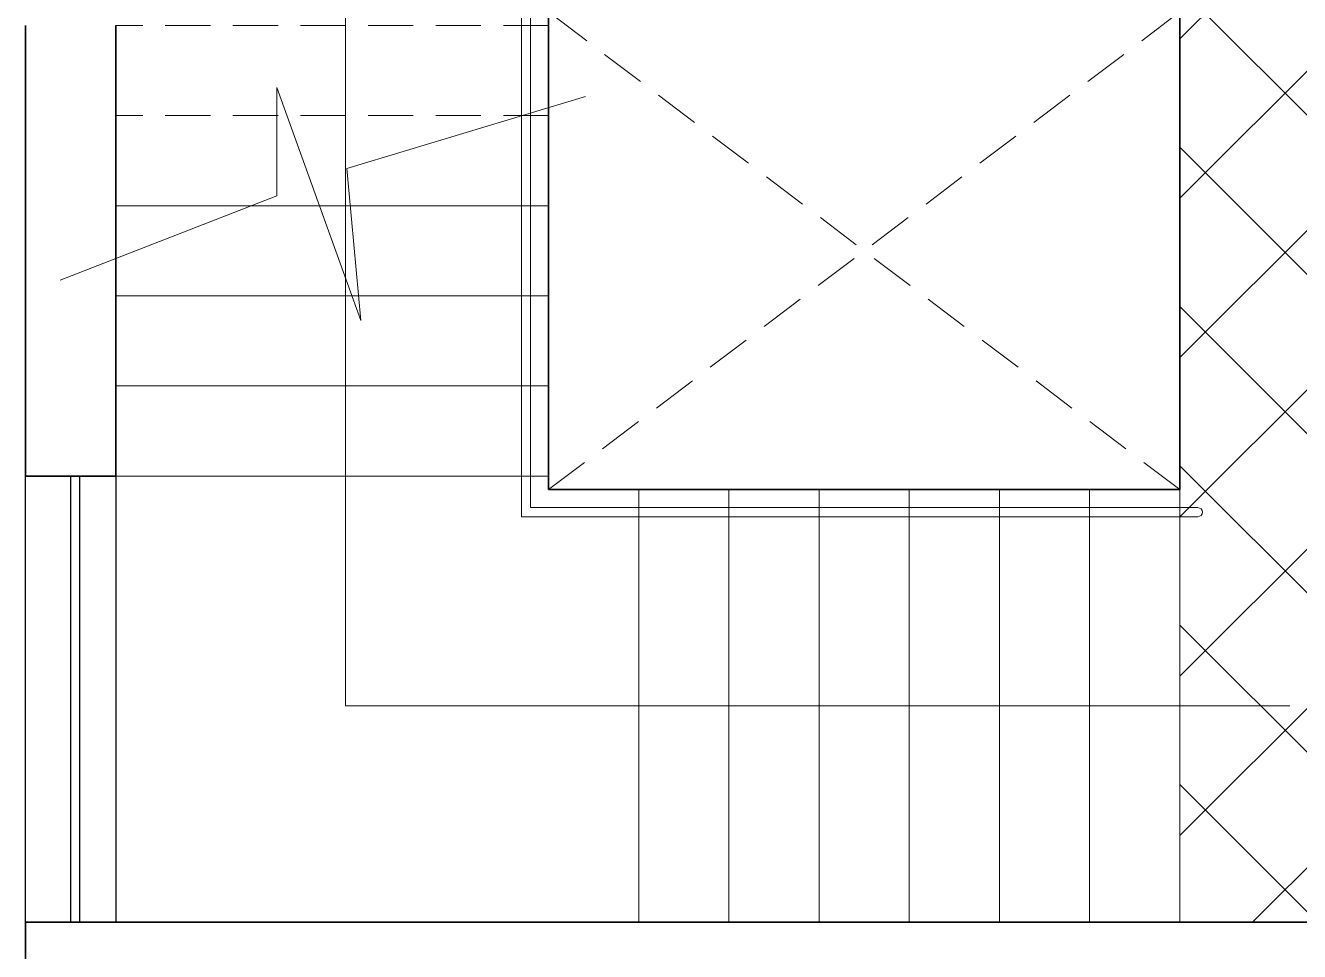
# Model space of a CAD drawing. Header units: inches. Extents: x 132383 to 134532, y 19213 to 20900.
# Drawn here: x 132396.2 to 132537.5, y 20005.3 to 20108.1 of the extents above; entities that cross this region are included whole.
import ezdxf

# ---------------------------------------------------------------- set-up
doc = ezdxf.new("R2010")
doc.units = ezdxf.units.IN
doc.header["$MEASUREMENT"] = 0
doc.linetypes.add('HIDDEN', pattern=[0.375, 0.25, -0.125])
doc.layers.add('A-Dropline', color=8, linetype='Continuous', lineweight=5)
doc.layers.add('A-Sc', color=44, linetype='Continuous', lineweight=20)
for name, color, linetype, lineweight, true_color in [('A-Hatch', 7, 'Continuous', 9, 0xadadad), ('A-Rail', 7, 'Continuous', 9, 0x3273b8), ('A-Wall', 7, 'Continuous', 35, 0xe06c3e), ('A-Win', 7, 'Continuous', 25, 0x15ade5)]:
    doc.layers.add(name, color=color, linetype=linetype, lineweight=lineweight, true_color=true_color)

msp = doc.modelspace()

# ---------------------------------------------------------------- hatches: boundary and pattern name
at = {"layer": 'A-Hatch'}
h = msp.add_hatch(dxfattribs=at)
h.set_pattern_fill('ANSI37', color=256, scale=100, style=0)
h.set_pattern_definition([(45, (11054.928, 1415.28), (-8.8388348, 8.8388348), []), (135, (11054.928, 1415.28), (-8.8388348, -8.8388348), [])])
h.paths.add_polyline_path([(132756.66, 20692.58), (132708.66, 20692.58), (132708.66, 20590.01), (132756.66, 20590.01)], flags=0)
h.paths.add_polyline_path([(132737.23, 20842.22), (132757.21, 20842.22), (132757.21, 20862.59), (132617.21, 20862.59), (132617.21, 20832.55), (132593.21, 20832.55), (132593.21, 20808.59), (132583.21, 20808.59), (132583.21, 20778.59), (132645.21, 20778.59), (132645.21, 20773.59), (132718.21, 20773.59), (132718.21, 20750.59), (132645.21, 20750.59), (132645.21, 20609.59), (132482.21, 20609.59), (132482.21, 20561.59), (132645.21, 20561.59), (132645.21, 20157.59), (132524.21, 20157.59), (132524.21, 20008.59), (132696.71, 20008.59), (132696.71, 20070.59), (132706.71, 20070.59), (132706.71, 20028.59), (132795.71, 20028.59), (132795.71, 20157.59), (132705.21, 20157.59), (132705.21, 20561.59), (132868.21, 20561.59), (132868.21, 20584.37), (132796.21, 20584.37), (132796.21, 20620.37), (132868.21, 20620.37), (132868.21, 20668.37), (132796.21, 20668.37), (132796.21, 20704.37), (132868.21, 20704.37), (132868.21, 20744.59), (132757.21, 20744.59), (132757.21, 20794.29), (132737.23, 20794.29)])
h.paths.add_polyline_path([(132594.78, 20809.06), (132614.22, 20809.06), (132614.22, 20828.5), (132594.78, 20828.5)], flags=0)
h.paths.add_polyline_path([(132791.81, 20088.49), (132791.81, 20153.69), (132706.44, 20153.69), (132706.44, 20088.49)], flags=0)
h.paths.add_polyline_path([(132574.91, 20011.46), (132693.01, 20011.46), (132693.01, 20082.21), (132574.91, 20082.21)], flags=0)

# ---------------------------------------------------------------- linework, layer by layer
at = {"layer": 'A-Dropline', "color": 5, "linetype": 'HIDDEN', "ltscale": 20}
for p, q in [((132454.21, 20056.59), (132524.21, 20109.59)), ((132524.21, 20056.59), (132454.21, 20109.59))]:
    msp.add_line(p, q, dxfattribs=at)
at = {"layer": 'A-Rail'}
for p, q in [((132451.21, 20053.59), (132451.21, 20112.59)), ((132452.21, 20054.59), (132452.21, 20111.59)), ((132452.21, 20054.59), (132526.21, 20054.59)), ((132451.21, 20053.59), (132526.21, 20053.59))]:
    msp.add_line(p, q, dxfattribs=at)
msp.add_arc((132526.21, 20054.09), 0.5, 270, 90, dxfattribs=at)
at = {"layer": 'A-Sc', "linetype": 'HIDDEN', "ltscale": 20}
for p, q in [((132454.21, 20108.09), (132406.21, 20108.09)), ((132454.21, 20098.09), (132406.21, 20098.09))]:
    msp.add_line(p, q, dxfattribs=at)
at = {"layer": 'A-Sc', "color": 6}
for p, q in [((132424.08, 20089.2), (132424.07, 20101.22)), ((132424.07, 20101.22), (132433.38, 20075.36)), ((132431.85, 20092.23), (132458.29, 20100.2)), ((132433.38, 20075.36), (132431.85, 20092.23)), ((132400.05, 20079.84), (132424.08, 20089.2))]:
    msp.add_line(p, q, dxfattribs=at)
at = {"layer": 'A-Sc'}
for p, q in [((132454.21, 20088.09), (132406.21, 20088.09)), ((132454.21, 20078.09), (132406.21, 20078.09)), ((132454.21, 20068.09), (132406.21, 20068.09)), ((132454.21, 20058.09), (132406.21, 20058.09)), ((132464.21, 20008.59), (132464.21, 20056.59)), ((132474.21, 20008.59), (132474.21, 20056.59)), ((132484.21, 20008.59), (132484.21, 20056.59)), ((132494.21, 20008.59), (132494.21, 20056.59)), ((132504.21, 20008.59), (132504.21, 20056.59)), ((132514.21, 20008.59), (132514.21, 20056.59)), ((132524.21, 20008.59), (132524.21, 20056.59))]:
    msp.add_line(p, q, dxfattribs=at)
at = {"layer": 'A-Sc', "color": 6}
msp.add_lwpolyline([(132536.42, 20032.59), (132467.71, 20032.59), (132431.71, 20032.59), (132431.71, 20133.5), (132487.71, 20133.5)], dxfattribs=at)
at = {"layer": 'A-Wall'}
for p, q in [((132454.21, 20056.59), (132454.21, 20109.59)), ((132524.21, 20109.59), (132524.21, 20056.59)), ((132396.21, 20058.09), (132396.21, 20108.09)), ((132406.21, 20058.09), (132406.21, 20108.09)), ((132406.21, 20058.09), (132396.21, 20058.09)), ((132454.21, 20056.59), (132524.21, 20056.59)), ((132396.21, 19998.59), (132396.21, 20008.59)), ((132406.21, 20008.59), (132396.21, 20008.59)), ((132406.21, 20008.59), (132540.71, 20008.59))]:
    msp.add_line(p, q, dxfattribs=at)
at = {"layer": 'A-Win'}
for p, q in [((132396.21, 20008.59), (132396.21, 20058.09)), ((132401.21, 20058.09), (132401.21, 20008.59)), ((132402.21, 20058.09), (132402.21, 20008.59)), ((132406.21, 20058.09), (132406.21, 20008.59))]:
    msp.add_line(p, q, dxfattribs=at)

doc.saveas('drawing.dxf')
